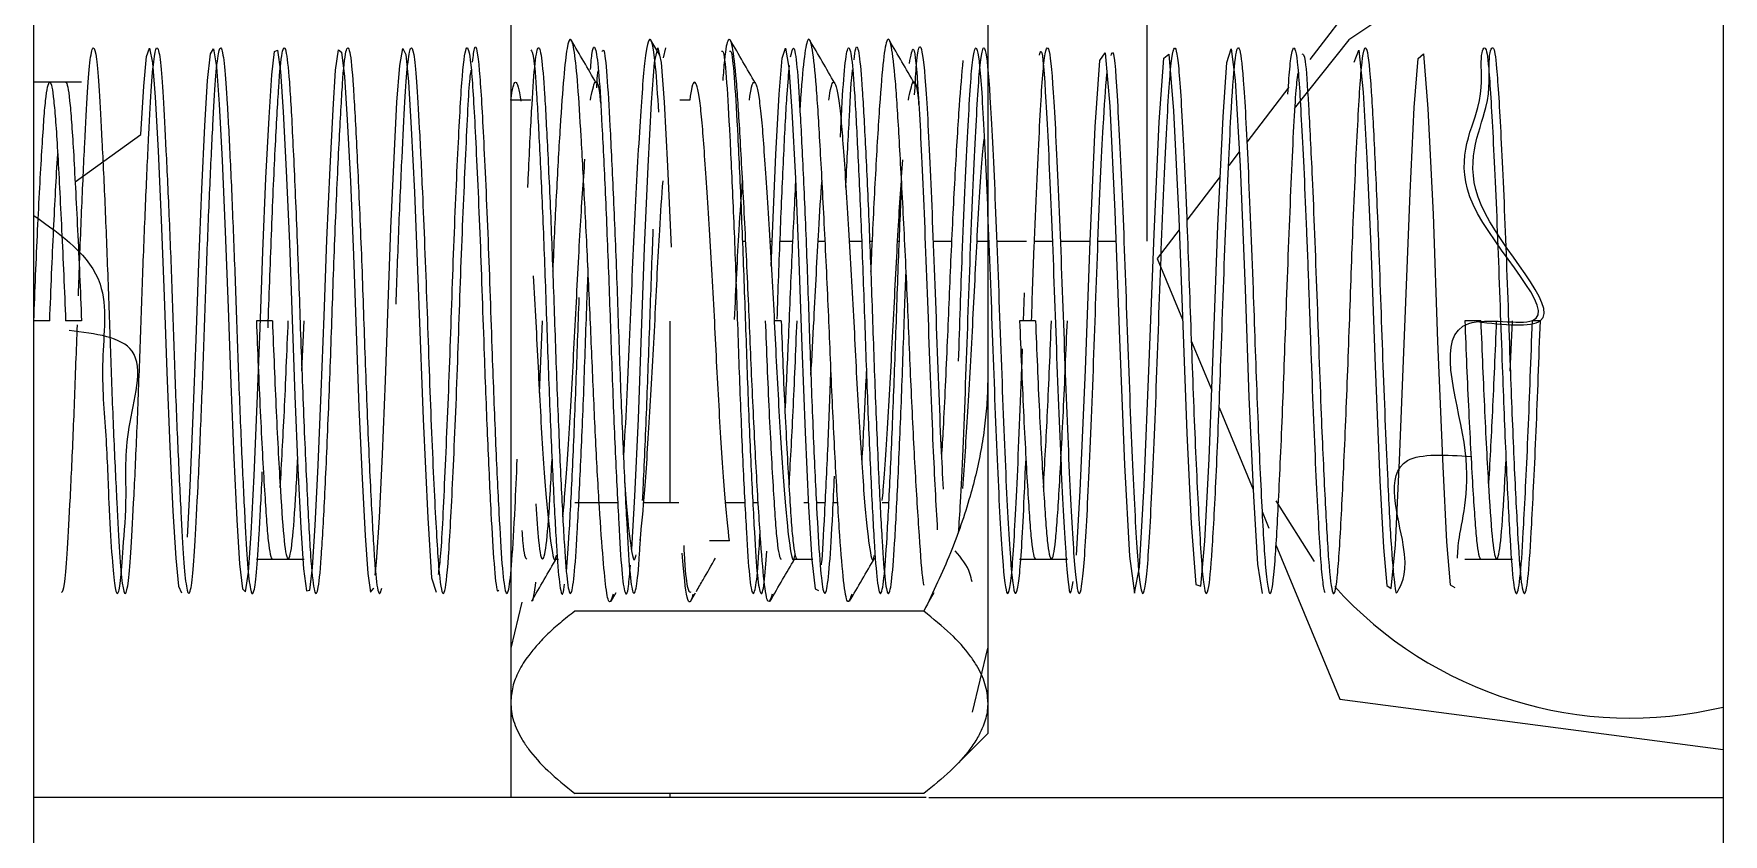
# Model space of a CAD drawing. Header units: millimetres. Extents: x -635 to 515, y -448 to 489.
# Drawn here: x -429.92 to -419.29, y -153.66 to -148.62 of the extents above; entities that cross this region are included whole.
import ezdxf

# ---------------------------------------------------------------- set-up
doc = ezdxf.new("R2010")
doc.units = ezdxf.units.MM

msp = doc.modelspace()

# ---------------------------------------------------------------- linework, layer by layer
at = {"color": 7, "linetype": 'Continuous', "lineweight": 25}
for p, q in [((-419.293, -92.529), (-419.293, -262.529)), ((-425.982, -148.757), (-426.037, -148.663)), ((-428.518, -151.928), (-428.218, -151.928)), ((-426.638, -151.928), (-426.618, -151.928)), ((-423.718, -151.928), (-423.418, -151.928)), ((-420.918, -151.928), (-420.618, -151.928)), ((-426.287, -152.192), (-426.255, -152.138)), ((-425.788, -152.194), (-425.757, -152.14)), ((-424.288, -152.193), (-424.256, -152.139)), ((-424.305, -153.428), (-429.918, -153.428)), ((-424.29, -153.428), (-419.293, -153.428))]:
    msp.add_line(p, q, dxfattribs=at)
at = {"color": 144, "linetype": 'Continuous', "lineweight": 18}
for p, q in [((-429.918, -164.778), (-429.918, -142.078)), ((-426.918, -143.428), (-426.918, -153.428)), ((-423.918, -147.83), (-423.918, -153.026)), ((-422.918, -148.105), (-422.918, -149.928)), ((-421.398, -148.14), (-421.892, -148.784)), ((-425.958, -148.775), (-425.943, -148.711)), ((-429.618, -148.928), (-429.918, -148.928)), ((-422.026, -148.959), (-422.29, -149.304)), ((-426.793, -149.041), (-426.918, -149.041)), ((-425.793, -149.041), (-425.856, -149.041)), ((-422.337, -149.365), (-422.403, -149.451)), ((-422.457, -149.521), (-422.667, -149.795)), ((-422.715, -149.857), (-422.853, -150.037)), ((-425.462, -149.928), (-425.441, -149.928)), ((-425.289, -149.928), (-425.275, -149.928)), ((-425.225, -149.928), (-425.146, -149.928)), ((-424.986, -149.928), (-424.941, -149.928)), ((-424.789, -149.928), (-424.712, -149.928)), ((-424.662, -149.928), (-424.646, -149.928)), ((-424.486, -149.928), (-424.475, -149.928)), ((-424.263, -149.928), (-424.146, -149.928)), ((-423.986, -149.928), (-423.912, -149.928)), ((-423.862, -149.928), (-423.675, -149.928)), ((-423.625, -149.928), (-423.512, -149.928)), ((-423.462, -149.928), (-423.275, -149.928)), ((-423.225, -149.928), (-423.112, -149.928)), ((-422.853, -150.037), (-422.694, -150.421)), ((-423.693, -150.428), (-423.687, -150.253)), ((-429.818, -150.428), (-429.918, -150.428)), ((-429.618, -150.428), (-429.718, -150.428)), ((-428.418, -150.428), (-428.518, -150.428)), ((-428.232, -150.743), (-428.218, -150.428)), ((-426.738, -150.884), (-426.718, -150.428)), ((-425.918, -150.431), (-425.918, -151.573)), ((-425.218, -150.428), (-425.262, -150.428)), ((-423.618, -150.428), (-423.718, -150.428)), ((-420.818, -150.428), (-420.918, -150.428)), ((-420.632, -150.746), (-420.618, -150.428)), ((-420.443, -150.428), (-420.493, -150.428)), ((-422.639, -150.554), (-422.51, -150.865)), ((-422.464, -150.975), (-422.25, -151.491)), ((-426.246, -151.573), (-426.516, -151.573)), ((-425.861, -151.573), (-426.083, -151.573)), ((-425.446, -151.573), (-425.566, -151.573)), ((-425.361, -151.573), (-425.396, -151.573)), ((-425.046, -151.573), (-425.075, -151.573)), ((-424.941, -151.573), (-424.996, -151.573)), ((-424.861, -151.573), (-424.891, -151.573)), ((-424.541, -151.573), (-424.583, -151.573)), ((-422.106, -151.562), (-421.866, -151.944)), ((-422.193, -151.629), (-422.15, -151.733)), ((-425.543, -151.814), (-425.668, -151.814)), ((-425.138, -151.928), (-425.018, -151.928)), ((-422.106, -151.839), (-421.704, -152.809)), ((-426.849, -152.198), (-426.918, -152.488)), ((-424.32, -152.256), (-426.516, -152.256)), ((-424.015, -152.89), (-423.918, -152.488)), ((-421.704, -152.809), (-419.293, -153.125)), ((-424.141, -153.248), (-423.918, -153.026)), ((-424.32, -153.402), (-426.516, -153.402)), ((-425.918, -153.402), (-425.918, -153.428))]:
    msp.add_line(p, q, dxfattribs=at)
at = {"color": 144, "linetype": 'Continuous', "lineweight": 18, "flags": 128}
for points in [[(-420.836, -148.118), (-421.647, -148.661), (-421.991, -149.092)], [(-429.659, -149.555), (-429.245, -149.256), (-429.227, -148.952), (-429.21, -148.766), (-429.191, -148.713), (-429.172, -148.805), (-429.155, -149.022), (-429.136, -149.359), (-429.117, -149.794), (-429.099, -150.273), (-429.082, -150.751), (-429.063, -151.222), (-429.043, -151.627), (-429.026, -151.922), (-429.009, -152.099), (-428.989, -152.141), (-428.989, -152.141)], [(-428.952, -151.79), (-428.935, -151.466), (-428.915, -151.025), (-428.897, -150.546), (-428.88, -150.067), (-428.861, -149.6), (-428.842, -149.201), (-428.825, -148.916), (-428.807, -148.748), (-428.788, -148.718), (-428.769, -148.831), (-428.752, -149.066), (-428.733, -149.421), (-428.714, -149.867), (-428.696, -150.347), (-428.679, -150.826), (-428.66, -151.29), (-428.641, -151.681), (-428.624, -151.957), (-428.606, -152.115), (-428.586, -152.134), (-428.568, -152.011), (-428.551, -151.766), (-428.532, -151.403), (-428.513, -150.952), (-428.495, -150.472), (-428.478, -149.993), (-428.458, -149.532), (-428.439, -149.149), (-428.422, -148.882), (-428.404, -148.734), (-428.385, -148.726), (-428.366, -148.86), (-428.349, -149.114), (-428.33, -149.485), (-428.311, -149.94), (-428.294, -150.42), (-428.276, -150.9), (-428.257, -151.357), (-428.238, -151.732), (-428.221, -151.989), (-428.203, -152.127), (-428.183, -152.124), (-428.165, -151.98), (-428.148, -151.717), (-428.129, -151.337), (-428.11, -150.878), (-428.092, -150.399), (-428.075, -149.919), (-428.055, -149.466), (-428.036, -149.099), (-428.02, -148.851), (-428.001, -148.723), (-427.982, -148.738), (-427.964, -148.892), (-427.947, -149.164), (-427.927, -149.552), (-427.908, -150.015), (-427.891, -150.493), (-427.873, -150.974), (-427.854, -151.421), (-427.835, -151.78), (-427.818, -152.019), (-427.8, -152.137), (-427.78, -152.111), (-427.78, -152.111)], [(-427.771, -152.029), (-427.762, -151.947), (-427.745, -151.666), (-427.726, -151.27), (-427.707, -150.804), (-427.69, -150.325), (-427.672, -149.845), (-427.652, -149.403), (-427.634, -149.053), (-427.617, -148.823), (-427.598, -148.716), (-427.579, -148.753), (-427.561, -148.926), (-427.544, -149.217), (-427.524, -149.62), (-427.497, -150.33), (-427.47, -151.047), (-427.441, -151.669), (-427.416, -152.046), (-427.387, -152.136), (-427.387, -152.136)], [(-426.157, -151.866), (-426.138, -151.531), (-426.116, -151.045), (-426.096, -150.506), (-426.077, -149.967), (-426.055, -149.457), (-426.034, -149.055), (-426.015, -148.803), (-425.993, -148.711), (-425.972, -148.803), (-425.953, -149.054), (-425.932, -149.455), (-425.91, -149.966), (-425.91, -149.966)], [(-425.281, -150.084), (-425.273, -149.88), (-425.251, -149.382), (-425.231, -149.003), (-425.211, -148.776), (-425.19, -148.714), (-425.169, -148.834), (-425.15, -149.11), (-425.128, -149.533), (-425.107, -150.054), (-425.088, -150.593), (-425.067, -151.129), (-425.045, -151.599), (-425.025, -151.933), (-425.005, -152.116), (-424.983, -152.125), (-424.983, -152.125)], [(-423.361, -151.904), (-423.337, -151.499), (-423.304, -150.737), (-423.275, -149.928), (-423.242, -149.209), (-423.213, -148.79), (-423.181, -148.742), (-423.151, -149.078), (-423.119, -149.74), (-423.089, -150.544), (-423.058, -151.334), (-423.027, -151.909), (-422.996, -152.143), (-422.965, -151.978), (-422.935, -151.463), (-422.903, -150.692), (-422.873, -149.884), (-422.841, -149.177), (-422.812, -148.777), (-422.779, -148.751), (-422.75, -149.107), (-422.717, -149.782), (-422.692, -150.459), (-422.667, -151.135), (-422.639, -151.705), (-422.61, -152.087), (-422.578, -152.099), (-422.554, -151.816), (-422.527, -151.297), (-422.5, -150.632), (-422.471, -149.832), (-422.439, -149.146), (-422.415, -148.804), (-422.388, -148.717), (-422.362, -148.915), (-422.332, -149.456), (-422.3, -150.23), (-422.276, -150.909), (-422.248, -151.533), (-422.223, -151.959), (-422.192, -152.144), (-422.192, -152.144)], [(-421.614, -148.802), (-421.585, -148.726), (-421.557, -148.991), (-421.534, -149.406), (-421.51, -149.961), (-421.483, -150.714), (-421.453, -151.434), (-421.43, -151.855), (-421.409, -152.095), (-421.381, -152.113), (-421.355, -151.838), (-421.328, -151.308), (-421.295, -150.468), (-421.262, -149.623), (-421.236, -149.086), (-421.212, -148.778), (-421.179, -148.749), (-421.15, -149.095), (-421.118, -149.758), (-421.089, -150.559), (-421.057, -151.345), (-421.033, -151.82), (-421.01, -152.09), (-420.98, -152.107), (-420.98, -152.107)]]:
    msp.add_lwpolyline(points, dxfattribs=at)
at = {"color": 144, "linetype": 'Continuous', "lineweight": 18}
msp.add_arc((-419.878, -150.428), 2.5, 221.9703, 283.5373, dxfattribs=at)
for points, knots in [([(-424.774, -152.148), (-424.783, -152.176), (-424.801, -152.23), (-424.825, -152.088), (-424.849, -151.798), (-424.875, -151.368), (-424.901, -150.847), (-424.923, -150.288), (-424.95, -149.739), (-424.976, -149.259), (-424.999, -148.894), (-425.024, -148.678), (-425.051, -148.631), (-425.075, -148.774), (-425.091, -148.945), (-425.1, -149.093), (-425.1, -149.101)], [0, 0, 0, 0, 0.078185, 0.153797, 0.229426, 0.307614, 0.384489, 0.459142, 0.536894, 0.614636, 0.689282, 0.766172, 0.844357, 0.919966, 0.995598, 1, 1, 1, 1]), ([(-429.638, -150.271), (-429.637, -150.253), (-429.631, -150.07), (-429.617, -149.728), (-429.598, -149.301), (-429.58, -148.973), (-429.563, -148.762), (-429.544, -148.687), (-429.524, -148.757), (-429.507, -148.963), (-429.49, -149.287), (-429.47, -149.71), (-429.451, -150.19), (-429.435, -150.686), (-429.416, -151.164), (-429.396, -151.583), (-429.379, -151.903), (-429.362, -152.104), (-429.342, -152.169), (-429.323, -152.087), (-429.306, -151.872), (-429.288, -151.539), (-429.268, -151.11), (-429.25, -150.628), (-429.233, -150.132), (-429.214, -149.657), (-429.195, -149.244), (-429.177, -148.932), (-429.16, -148.741), (-429.141, -148.688), (-429.121, -148.78), (-429.105, -149.006), (-429.087, -149.347), (-429.067, -149.782), (-429.048, -150.266), (-429.032, -150.762), (-429.013, -151.234), (-428.993, -151.64), (-428.976, -151.943), (-428.959, -152.123), (-428.939, -152.166), (-428.92, -152.062), (-428.904, -151.827), (-428.885, -151.478), (-428.865, -151.037), (-428.847, -150.551), (-428.831, -150.056), (-428.811, -149.587), (-428.792, -149.188), (-428.775, -148.894), (-428.757, -148.724), (-428.738, -148.693), (-428.719, -148.807), (-428.702, -149.051), (-428.683, -149.409), (-428.664, -149.855), (-428.646, -150.343), (-428.629, -150.837), (-428.61, -151.302), (-428.59, -151.694), (-428.574, -151.979), (-428.556, -152.14), (-428.536, -152.159), (-428.517, -152.035), (-428.501, -151.776), (-428.488, -151.543), (-428.481, -151.386), (-428.481, -151.378)], [0, 0, 0, 0, 0.0017494, 0.0176579, 0.0338232, 0.0495697, 0.0650235, 0.0811016, 0.0971924, 0.1126667, 0.1283853, 0.144547, 0.1604769, 0.1758532, 0.1918052, 0.207962, 0.2236498, 0.2391486, 0.255252, 0.2713154, 0.28675, 0.3025254, 0.3186936, 0.334578, 0.3499621, 0.3659538, 0.3820979, 0.3977235, 0.4132774, 0.4294022, 0.4454341, 0.4608392, 0.4766679, 0.4928384, 0.5086736, 0.5240757, 0.5401033, 0.5562306, 0.5717921, 0.5874097, 0.6035518, 0.6195483, 0.6349341, 0.6508125, 0.6669812, 0.6827636, 0.6981939, 0.7142535, 0.7303598, 0.7458651, 0.7615452, 0.7777006, 0.7936578, 0.8090345, 0.8249589, 0.8411216, 0.8568476, 0.8723163, 0.8884039, 0.9044854, 0.9199444, 0.9356836, 0.9518481, 0.9677622, 0.9831401, 0.9991067, 1, 1, 1, 1]), ([(-428.445, -150.472), (-428.442, -150.376), (-428.438, -150.279), (-428.431, -150.083), (-428.427, -149.985), (-428.416, -149.695), (-428.408, -149.511), (-428.392, -149.193), (-428.384, -149.06), (-428.371, -148.86), (-428.364, -148.786), (-428.349, -148.705), (-428.341, -148.701), (-428.325, -148.765), (-428.318, -148.833), (-428.304, -149.02), (-428.297, -149.145), (-428.282, -149.451), (-428.274, -149.631), (-428.258, -150.013), (-428.251, -150.213), (-428.238, -150.598), (-428.23, -150.797), (-428.215, -151.181), (-428.207, -151.365), (-428.191, -151.679), (-428.184, -151.809), (-428.171, -152.004), (-428.163, -152.077), (-428.148, -152.152), (-428.14, -152.154), (-428.124, -152.084), (-428.117, -152.013), (-428.104, -151.823), (-428.096, -151.695), (-428.081, -151.385), (-428.073, -151.204), (-428.057, -150.82), (-428.05, -150.62), (-428.037, -150.237), (-428.03, -150.036), (-428.014, -149.653), (-428.006, -149.471), (-427.99, -149.161), (-427.983, -149.033), (-427.97, -148.843), (-427.963, -148.772), (-427.947, -148.702), (-427.939, -148.703), (-427.923, -148.778), (-427.916, -148.851), (-427.903, -149.046), (-427.896, -149.176), (-427.88, -149.49), (-427.872, -149.673), (-427.856, -150.058), (-427.849, -150.257), (-427.836, -150.641), (-427.829, -150.842), (-427.813, -151.223), (-427.805, -151.404), (-427.789, -151.71), (-427.782, -151.835), (-427.769, -152.022), (-427.762, -152.09), (-427.746, -152.155), (-427.738, -152.151), (-427.73, -152.111)], [0, 0, 0, 0, 0.015625, 0.015625, 0.03125, 0.03125, 0.0625, 0.0625, 0.09375, 0.09375, 0.125, 0.125, 0.15625, 0.15625, 0.1875, 0.1875, 0.21875, 0.21875, 0.25, 0.25, 0.28125, 0.28125, 0.3125, 0.3125, 0.34375, 0.34375, 0.375, 0.375, 0.40625, 0.40625, 0.4375, 0.4375, 0.46875, 0.46875, 0.5, 0.5, 0.53125, 0.53125, 0.5625, 0.5625, 0.59375, 0.59375, 0.625, 0.625, 0.65625, 0.65625, 0.6875, 0.6875, 0.71875, 0.71875, 0.75, 0.75, 0.78125, 0.78125, 0.8125, 0.8125, 0.84375, 0.84375, 0.875, 0.875, 0.90625, 0.90625, 0.9375, 0.9375, 0.96875, 0.96875, 1, 1, 1, 1]), ([(-427.64, -150.325), (-427.634, -150.163), (-427.622, -149.833), (-427.602, -149.391), (-427.584, -149.038), (-427.567, -148.799), (-427.548, -148.691), (-427.529, -148.729), (-427.511, -148.905), (-427.494, -149.205), (-427.471, -149.672), (-427.446, -150.323), (-427.421, -151.073), (-427.391, -151.701), (-427.366, -152.099), (-427.336, -152.191), (-427.31, -151.958), (-427.283, -151.445), (-427.253, -150.748), (-427.229, -149.983), (-427.199, -149.33), (-427.18, -148.924), (-427.169, -148.863), (-427.167, -148.852)], [0, 0, 0, 0, 0.038668, 0.078335, 0.117342, 0.15508, 0.194291, 0.233912, 0.272296, 0.310418, 0.349968, 0.408174, 0.46545, 0.524505, 0.58129, 0.640191, 0.697891, 0.75565, 0.814526, 0.871321, 0.930388, 0.987622, 1, 1, 1, 1]), ([(-427.373, -152.024), (-427.369, -151.993), (-427.355, -151.902), (-427.333, -151.435), (-427.303, -150.75), (-427.279, -149.987), (-427.249, -149.313), (-427.223, -148.84), (-427.195, -148.657), (-427.166, -148.801), (-427.141, -149.243), (-427.111, -149.898), (-427.088, -150.593), (-427.065, -151.191), (-427.043, -151.654), (-427.024, -151.977), (-427.007, -152.142), (-426.997, -152.126), (-426.993, -152.121)], [0, 0, 0, 0, 0.035915, 0.107818, 0.181111, 0.251813, 0.325344, 0.396594, 0.469112, 0.54204, 0.612957, 0.686549, 0.757416, 0.812138, 0.867508, 0.920759, 0.974911, 1, 1, 1, 1]), ([(-427.159, -148.801), (-427.154, -148.763), (-427.141, -148.651), (-427.116, -148.811), (-427.091, -149.24), (-427.061, -149.899), (-427.038, -150.592), (-427.015, -151.191), (-426.993, -151.652), (-426.974, -151.983), (-426.953, -152.156), (-426.931, -152.148), (-426.911, -151.958), (-426.894, -151.666), (-426.882, -151.404), (-426.878, -151.3)], [0, 0, 0, 0, 0.048974, 0.147476, 0.243262, 0.342661, 0.438379, 0.512291, 0.587077, 0.659002, 0.732144, 0.807085, 0.879891, 0.952101, 1, 1, 1, 1]), ([(-426.811, -149.591), (-426.81, -149.572), (-426.802, -149.379), (-426.787, -149.097), (-426.768, -148.803), (-426.747, -148.683), (-426.725, -148.745), (-426.706, -148.98), (-426.686, -149.365), (-426.663, -149.863), (-426.644, -150.417), (-426.624, -150.972), (-426.602, -151.473), (-426.581, -151.863), (-426.562, -152.105), (-426.541, -152.174), (-426.519, -152.059), (-426.501, -151.778), (-426.479, -151.355), (-426.457, -150.837), (-426.443, -150.392), (-426.433, -150.156), (-426.431, -150.093)], [0, 0, 0, 0, 0.005914, 0.060768, 0.11352, 0.168204, 0.223373, 0.276372, 0.330521, 0.385842, 0.439435, 0.492906, 0.548213, 0.602462, 0.655396, 0.710523, 0.765281, 0.818027, 0.872812, 0.927922, 0.980834, 1, 1, 1, 1]), ([(-426.793, -148.724), (-426.787, -148.732), (-426.774, -148.747), (-426.756, -148.983), (-426.736, -149.364), (-426.713, -149.863), (-426.694, -150.417), (-426.674, -150.972), (-426.652, -151.473), (-426.631, -151.864), (-426.613, -152.099), (-426.594, -152.18), (-426.583, -152.109), (-426.58, -152.086)], [0, 0, 0, 0, 0.081931, 0.176498, 0.273115, 0.371824, 0.467449, 0.562856, 0.66154, 0.758336, 0.852785, 0.951148, 1, 1, 1, 1]), ([(-426.274, -152.149), (-426.282, -152.175), (-426.298, -152.226), (-426.32, -152.126), (-426.34, -151.906), (-426.364, -151.568), (-426.387, -151.139), (-426.408, -150.66), (-426.429, -150.163), (-426.453, -149.681), (-426.476, -149.26), (-426.496, -148.932), (-426.518, -148.717), (-426.542, -148.634), (-426.565, -148.693), (-426.585, -148.883), (-426.608, -149.193), (-426.631, -149.604), (-426.647, -149.93), (-426.654, -150.105), (-426.655, -150.117)], [0, 0, 0, 0, 0.059763, 0.118039, 0.175053, 0.234379, 0.293987, 0.35155, 0.409155, 0.468776, 0.528081, 0.585074, 0.643386, 0.703153, 0.762011, 0.818821, 0.877709, 0.937472, 0.995745, 1, 1, 1, 1]), ([(-426.417, -148.848), (-426.414, -148.808), (-426.403, -148.694), (-426.384, -148.701), (-426.364, -148.861), (-426.345, -149.188), (-426.323, -149.644), (-426.301, -150.182), (-426.283, -150.743), (-426.261, -151.274), (-426.239, -151.716), (-426.221, -152.024), (-426.2, -152.163), (-426.18, -152.147), (-426.17, -152.016), (-426.166, -151.966)], [0, 0, 0, 0, 0.045074, 0.128769, 0.210627, 0.290846, 0.374327, 0.457007, 0.536819, 0.619839, 0.703108, 0.783047, 0.865365, 0.948979, 1, 1, 1, 1]), ([(-426.343, -148.734), (-426.34, -148.729), (-426.33, -148.71), (-426.314, -148.869), (-426.295, -149.186), (-426.273, -149.645), (-426.251, -150.182), (-426.233, -150.743), (-426.211, -151.274), (-426.189, -151.716), (-426.171, -152.023), (-426.15, -152.169), (-426.128, -152.122), (-426.113, -151.981), (-426.104, -151.821), (-426.102, -151.785)], [0, 0, 0, 0, 0.035999, 0.121339, 0.204971, 0.292003, 0.378201, 0.461408, 0.547959, 0.634771, 0.71811, 0.80393, 0.891101, 0.975127, 1, 1, 1, 1]), ([(-425.987, -149.115), (-425.994, -149.012), (-426.011, -148.742), (-426.042, -148.611), (-426.075, -148.743), (-426.107, -149.174), (-426.143, -149.822), (-426.173, -150.565), (-426.198, -151.083), (-426.209, -151.288), (-426.21, -151.292)], [0, 0, 0, 0, 0.094516, 0.246893, 0.395901, 0.544988, 0.697336, 0.843924, 0.996301, 1, 1, 1, 1]), ([(-425.593, -148.734), (-425.589, -148.731), (-425.578, -148.724), (-425.561, -148.91), (-425.541, -149.253), (-425.519, -149.729), (-425.498, -150.274), (-425.48, -150.834), (-425.458, -151.354), (-425.436, -151.777), (-425.418, -152.058), (-425.396, -152.176), (-425.374, -152.098), (-425.36, -151.942), (-425.352, -151.783), (-425.35, -151.751)], [0, 0, 0, 0, 0.049714, 0.133585, 0.217098, 0.303552, 0.388433, 0.471147, 0.557301, 0.642959, 0.725422, 0.811021, 0.897211, 0.979974, 1, 1, 1, 1]), ([(-425.274, -152.149), (-425.283, -152.176), (-425.301, -152.23), (-425.325, -152.088), (-425.349, -151.798), (-425.375, -151.367), (-425.401, -150.847), (-425.423, -150.287), (-425.45, -149.738), (-425.476, -149.258), (-425.499, -148.894), (-425.524, -148.675), (-425.551, -148.639), (-425.57, -148.726), (-425.582, -148.872), (-425.585, -148.917)], [0, 0, 0, 0, 0.0820374, 0.1613693, 0.2407315, 0.3227736, 0.4034328, 0.4817668, 0.5633527, 0.6449235, 0.7232462, 0.8039301, 0.8859671, 0.9652959, 1, 1, 1, 1]), ([(-425.543, -148.734), (-425.539, -148.731), (-425.528, -148.724), (-425.511, -148.91), (-425.491, -149.253), (-425.469, -149.729), (-425.448, -150.274), (-425.43, -150.834), (-425.408, -151.354), (-425.386, -151.776), (-425.368, -152.059), (-425.346, -152.171), (-425.325, -152.118), (-425.314, -151.952), (-425.308, -151.878)], [0, 0, 0, 0, 0.051692, 0.138383, 0.224703, 0.314063, 0.401797, 0.487292, 0.576341, 0.664879, 0.750113, 0.83859, 0.927677, 1, 1, 1, 1]), ([(-425.159, -148.768), (-425.152, -148.739), (-425.139, -148.678), (-425.118, -148.807), (-425.1, -149.091), (-425.078, -149.518), (-425.056, -150.041), (-425.038, -150.601), (-425.017, -151.145), (-424.995, -151.615), (-424.975, -151.96), (-424.955, -152.147), (-424.933, -152.157), (-424.913, -151.981), (-424.897, -151.719), (-424.886, -151.487), (-424.883, -151.407)], [0, 0, 0, 0, 0.065913, 0.14137, 0.214154, 0.289831, 0.365809, 0.438746, 0.513767, 0.590042, 0.663616, 0.737775, 0.814119, 0.888643, 0.961908, 1, 1, 1, 1]), ([(-424.845, -149.274), (-424.843, -149.229), (-424.834, -149.04), (-424.82, -148.83), (-424.799, -148.685), (-424.777, -148.732), (-424.758, -148.952), (-424.738, -149.325), (-424.715, -149.815), (-424.695, -150.366), (-424.676, -150.923), (-424.654, -151.432), (-424.633, -151.833), (-424.614, -152.09), (-424.593, -152.175), (-424.571, -152.077), (-424.552, -151.809), (-424.531, -151.399), (-424.509, -150.884), (-424.49, -150.329), (-424.473, -149.869), (-424.463, -149.643), (-424.46, -149.571)], [0, 0, 0, 0, 0.016204, 0.068173, 0.121806, 0.176177, 0.22852, 0.281571, 0.33603, 0.389037, 0.441417, 0.495799, 0.549398, 0.601381, 0.655524, 0.709566, 0.761497, 0.815243, 0.869571, 0.921797, 0.974996, 1, 1, 1, 1]), ([(-424.759, -148.786), (-424.756, -148.759), (-424.745, -148.677), (-424.727, -148.737), (-424.708, -148.951), (-424.688, -149.325), (-424.665, -149.814), (-424.645, -150.366), (-424.626, -150.923), (-424.604, -151.432), (-424.583, -151.833), (-424.564, -152.09), (-424.543, -152.175), (-424.521, -152.077), (-424.502, -151.809), (-424.481, -151.398), (-424.459, -150.886), (-424.444, -150.436), (-424.435, -150.191), (-424.432, -150.121)], [0, 0, 0, 0, 0.031638, 0.095786, 0.157541, 0.220132, 0.284382, 0.346921, 0.40872, 0.472881, 0.536117, 0.597447, 0.661326, 0.725084, 0.786354, 0.849764, 0.913861, 0.975478, 1, 1, 1, 1]), ([(-424.319, -152.093), (-424.321, -152.085), (-424.331, -152.038), (-424.348, -151.789), (-424.375, -151.371), (-424.401, -150.848), (-424.423, -150.289), (-424.45, -149.74), (-424.476, -149.259), (-424.499, -148.895), (-424.524, -148.677), (-424.551, -148.633), (-424.575, -148.765), (-424.599, -149.057), (-424.625, -149.488), (-424.644, -149.867), (-424.653, -150.085), (-424.655, -150.118)], [0, 0, 0, 0, 0.01682, 0.090401, 0.166477, 0.241281, 0.313916, 0.389565, 0.465211, 0.537843, 0.612653, 0.688727, 0.7623, 0.835884, 0.91196, 0.986761, 1, 1, 1, 1]), ([(-424.411, -148.809), (-424.402, -148.76), (-424.383, -148.649), (-424.356, -148.953), (-424.325, -149.579), (-424.294, -150.407), (-424.265, -151.223), (-424.245, -151.579), (-424.236, -151.743)], [0, 0, 0, 0, 0.137894, 0.313965, 0.492937, 0.670663, 0.847947, 1, 1, 1, 1]), ([(-424.379, -149.008), (-424.375, -148.946), (-424.362, -148.708), (-424.336, -148.666), (-424.306, -148.941), (-424.275, -149.583), (-424.244, -150.402), (-424.219, -151.117), (-424.204, -151.4), (-424.199, -151.487)], [0, 0, 0, 0, 0.061385, 0.235946, 0.406536, 0.579936, 0.752129, 0.923893, 1, 1, 1, 1]), ([(-424.102, -151.763), (-424.098, -151.704), (-424.084, -151.498), (-424.057, -150.839), (-424.029, -149.993), (-423.995, -149.235), (-423.967, -148.753), (-423.934, -148.658), (-423.905, -148.972), (-423.873, -149.621), (-423.842, -150.459), (-423.812, -151.289), (-423.78, -151.918), (-423.75, -152.207), (-423.717, -152.072), (-423.696, -151.712), (-423.682, -151.377), (-423.678, -151.294)], [0, 0, 0, 0, 0.030019, 0.104086, 0.17551, 0.249589, 0.321124, 0.394997, 0.466891, 0.540346, 0.612839, 0.685669, 0.758866, 0.831002, 0.904712, 0.976379, 1, 1, 1, 1]), ([(-424.102, -150.682), (-424.095, -150.457), (-424.077, -149.949), (-424.045, -149.235), (-424.017, -148.753), (-423.984, -148.658), (-423.955, -148.972), (-423.923, -149.621), (-423.892, -150.459), (-423.862, -151.289), (-423.83, -151.918), (-423.8, -152.205), (-423.767, -152.08), (-423.739, -151.572), (-423.714, -151.004), (-423.702, -150.664), (-423.7, -150.605)], [0, 0, 0, 0, 0.061921, 0.13996, 0.215319, 0.293142, 0.368879, 0.446262, 0.52263, 0.599355, 0.676465, 0.752458, 0.830108, 0.905607, 0.983576, 1, 1, 1, 1]), ([(-423.643, -150.428), (-423.638, -150.274), (-423.623, -149.837), (-423.593, -149.201), (-423.566, -148.737), (-423.532, -148.664), (-423.504, -149), (-423.471, -149.663), (-423.441, -150.506), (-423.41, -151.329), (-423.378, -151.944), (-423.348, -152.209), (-423.316, -152.062), (-423.287, -151.536), (-423.254, -150.756), (-423.226, -149.905), (-423.194, -149.192), (-423.177, -148.971), (-423.169, -148.875)], [0, 0, 0, 0, 0.036002, 0.102298, 0.166239, 0.232419, 0.296605, 0.362475, 0.427124, 0.492498, 0.557785, 0.622519, 0.688328, 0.752569, 0.818715, 0.882678, 0.948969, 1, 1, 1, 1]), ([(-423.593, -148.757), (-423.59, -148.744), (-423.575, -148.694), (-423.554, -149.018), (-423.521, -149.659), (-423.491, -150.506), (-423.46, -151.332), (-423.428, -151.931), (-423.403, -152.202), (-423.388, -152.102), (-423.382, -152.068)], [0, 0, 0, 0, 0.048252, 0.192668, 0.340875, 0.486332, 0.633423, 0.780315, 0.925966, 1, 1, 1, 1]), ([(-423.143, -148.76), (-423.139, -148.748), (-423.124, -148.703), (-423.102, -149.046), (-423.069, -149.702), (-423.04, -150.554), (-423.008, -151.369), (-422.977, -151.968), (-422.947, -152.212), (-422.914, -152.042), (-422.885, -151.499), (-422.852, -150.711), (-422.824, -149.853), (-422.79, -149.134), (-422.762, -148.709), (-422.728, -148.682), (-422.7, -149.059), (-422.669, -149.715), (-422.642, -150.462), (-422.617, -151.16), (-422.587, -151.768), (-422.561, -152.154), (-422.529, -152.166), (-422.504, -151.851), (-422.477, -151.321), (-422.449, -150.604), (-422.422, -149.801), (-422.39, -149.137), (-422.365, -148.756), (-422.337, -148.668), (-422.31, -148.883), (-422.282, -149.422), (-422.251, -150.176), (-422.226, -150.931), (-422.198, -151.559), (-422.172, -152.029), (-422.142, -152.212), (-422.113, -152.012), (-422.089, -151.551), (-422.062, -150.965), (-422.038, -150.256), (-422.01, -149.547), (-421.985, -149.022), (-421.972, -148.906), (-421.967, -148.869)], [0, 0, 0, 0, 0.010126, 0.035946, 0.062539, 0.088515, 0.114935, 0.141152, 0.167325, 0.193778, 0.219722, 0.246337, 0.272139, 0.298839, 0.324589, 0.351296, 0.377082, 0.403718, 0.425623, 0.447658, 0.470132, 0.495629, 0.522082, 0.54377, 0.566059, 0.588379, 0.613976, 0.640394, 0.662005, 0.684462, 0.706541, 0.73236, 0.758637, 0.78031, 0.802845, 0.824643, 0.85076, 0.876794, 0.897353, 0.918582, 0.93903, 0.96365, 0.988257, 1, 1, 1, 1]), ([(-422.031, -149.002), (-422.026, -148.931), (-422.022, -148.873), (-422.013, -148.78), (-422.008, -148.746), (-421.992, -148.691), (-421.982, -148.718), (-421.967, -148.843), (-421.963, -148.897), (-421.954, -149.027), (-421.95, -149.107), (-421.935, -149.381), (-421.924, -149.615), (-421.909, -149.991), (-421.904, -150.119), (-421.895, -150.374), (-421.891, -150.498), (-421.877, -150.88), (-421.867, -151.14), (-421.846, -151.588), (-421.836, -151.773), (-421.823, -151.966), (-421.819, -152.019), (-421.809, -152.1), (-421.804, -152.127), (-421.799, -152.138)], [0, 0, 0, 0, 0.0625, 0.0625, 0.125, 0.125, 0.25, 0.25, 0.3125, 0.3125, 0.375, 0.375, 0.5, 0.5, 0.5625, 0.5625, 0.625, 0.625, 0.75, 0.75, 0.875, 0.875, 0.9375, 0.9375, 1, 1, 1, 1]), ([(-421.943, -148.75), (-421.936, -148.75), (-421.921, -148.752), (-421.902, -149.056), (-421.876, -149.551), (-421.849, -150.256), (-421.824, -150.992), (-421.797, -151.571), (-421.774, -151.986), (-421.749, -152.191), (-421.72, -152.095), (-421.697, -151.717), (-421.67, -151.152), (-421.645, -150.499), (-421.621, -149.796), (-421.591, -149.161), (-421.565, -148.744), (-421.534, -148.666), (-421.509, -148.924), (-421.484, -149.387), (-421.458, -149.992), (-421.434, -150.733), (-421.405, -151.416), (-421.381, -151.882), (-421.354, -152.152), (-421.348, -152.15), (-421.241, -151.933), (-421.481, -151.242), (-421.036, -151.272), (-420.877, -151.282)], [0, 0, 0, 0, 0.029632, 0.062092, 0.095697, 0.138267, 0.179855, 0.213814, 0.246664, 0.28609, 0.326211, 0.364891, 0.401435, 0.437281, 0.472689, 0.51567, 0.557034, 0.599934, 0.641687, 0.674934, 0.708856, 0.750251, 0.793084, 0.826383, 0.859019, 0.899304, 0.938202, 0.977976, 1, 1, 1, 1]), ([(-420.964, -151.922), (-420.962, -151.882), (-420.956, -151.742), (-420.823, -151.299), (-421.183, -150.317), (-420.135, -150.554), (-421.11, -149.628), (-420.791, -149.1), (-420.827, -148.763), (-420.788, -148.676), (-420.767, -148.817), (-420.741, -149.244), (-420.71, -149.937), (-420.685, -150.678), (-420.66, -151.312), (-420.636, -151.783), (-420.616, -152.085), (-420.592, -152.181), (-420.568, -152.056), (-420.547, -151.71), (-420.519, -151.147), (-420.502, -150.666), (-420.493, -150.428)], [0, 0, 0, 0, 0.023855, 0.08346, 0.142258, 0.172946, 0.236861, 0.296568, 0.341856, 0.388998, 0.435863, 0.493739, 0.553751, 0.611522, 0.658558, 0.705553, 0.750833, 0.797941, 0.844852, 0.890152, 0.945681, 1, 1, 1, 1]), ([(-420.843, -150.434), (-420.672, -150.453), (-420.144, -150.509), (-421.042, -149.643), (-420.744, -149.098), (-420.776, -148.764), (-420.738, -148.675), (-420.717, -148.817), (-420.691, -149.244), (-420.66, -149.937), (-420.635, -150.678), (-420.61, -151.312), (-420.586, -151.783), (-420.566, -152.085), (-420.542, -152.181), (-420.518, -152.056), (-420.497, -151.71), (-420.469, -151.147), (-420.452, -150.666), (-420.443, -150.428)], [0, 0, 0, 0, 0.03571, 0.11023, 0.179844, 0.232648, 0.287612, 0.342254, 0.409733, 0.479703, 0.54706, 0.601901, 0.656694, 0.709488, 0.764413, 0.819108, 0.871925, 0.936667, 1, 1, 1, 1]), ([(-426.378, -148.963), (-426.377, -148.953), (-426.374, -148.894), (-426.371, -148.873), (-426.368, -148.856)], [0, 0, 0, 0, 0.185567, 1, 1, 1, 1]), ([(-425.243, -150.419), (-425.237, -150.236), (-425.223, -149.863), (-425.201, -149.369), (-425.182, -148.996), (-425.17, -148.875), (-425.165, -148.822)], [0, 0, 0, 0, 0.260812, 0.530075, 0.793675, 1, 1, 1, 1]), ([(-424.811, -149.589), (-424.811, -149.586), (-424.803, -149.407), (-424.788, -149.145), (-424.776, -148.895), (-424.769, -148.851), (-424.769, -148.849)], [0, 0, 0, 0, 0.009719, 0.507049, 0.984596, 1, 1, 1, 1]), ([(-424.075, -148.791), (-424.083, -148.877), (-424.098, -149.05), (-424.125, -149.488), (-424.151, -150.008), (-424.173, -150.563), (-424.194, -151.01), (-424.206, -151.226), (-424.21, -151.285)], [0, 0, 0, 0, 0.1833251, 0.3728716, 0.5592543, 0.7402269, 0.9287089, 1, 1, 1, 1]), ([(-429.918, -150.428), (-429.911, -150.24), (-429.903, -150.043), (-429.885, -149.673), (-429.876, -149.501), (-429.863, -149.293), (-429.859, -149.231), (-429.852, -149.126), (-429.848, -149.082), (-429.836, -148.97), (-429.827, -148.928), (-429.809, -148.928), (-429.8, -148.97), (-429.789, -149.082), (-429.785, -149.126), (-429.777, -149.231), (-429.773, -149.293), (-429.761, -149.501), (-429.752, -149.673), (-429.734, -150.043), (-429.726, -150.24), (-429.718, -150.428)], [0, 0, 0, 0, 0.125, 0.125, 0.25, 0.25, 0.3125, 0.3125, 0.375, 0.375, 0.5, 0.5, 0.625, 0.625, 0.6875, 0.6875, 0.75, 0.75, 0.875, 0.875, 1, 1, 1, 1]), ([(-429.718, -148.928), (-429.709, -148.928), (-429.7, -148.97), (-429.689, -149.082), (-429.685, -149.126), (-429.677, -149.231), (-429.673, -149.293), (-429.661, -149.501), (-429.652, -149.673), (-429.634, -150.043), (-429.626, -150.24), (-429.618, -150.428)], [0, 0, 0, 0, 0.25, 0.25, 0.375, 0.375, 0.5, 0.5, 0.75, 0.75, 1, 1, 1, 1]), ([(-426.918, -149.041), (-426.909, -148.969), (-426.899, -148.928), (-426.877, -148.928), (-426.865, -148.969), (-426.855, -149.046)], [0, 0, 0, 0, 0.5, 0.5, 1, 1, 1, 1]), ([(-426.418, -149.041), (-426.408, -148.991), (-426.388, -148.89), (-426.364, -148.94), (-426.354, -149.059), (-426.353, -149.066)], [0, 0, 0, 0, 0.4782666, 0.9690953, 1, 1, 1, 1]), ([(-425.543, -151.814), (-425.552, -151.743), (-425.563, -151.633), (-425.585, -151.352), (-425.596, -151.179), (-425.612, -150.905), (-425.617, -150.812), (-425.627, -150.625), (-425.631, -150.532), (-425.646, -150.242), (-425.657, -150.041), (-425.68, -149.669), (-425.691, -149.5), (-425.706, -149.296), (-425.71, -149.237), (-425.719, -149.13), (-425.725, -149.083), (-425.74, -148.969), (-425.752, -148.927), (-425.774, -148.928), (-425.784, -148.97), (-425.793, -149.041)], [0, 0, 0, 0, 0.125, 0.125, 0.25, 0.25, 0.3125, 0.3125, 0.375, 0.375, 0.5, 0.5, 0.625, 0.625, 0.6875, 0.6875, 0.75, 0.75, 0.875, 0.875, 1, 1, 1, 1]), ([(-425.418, -149.041), (-425.409, -148.97), (-425.399, -148.928), (-425.377, -148.927), (-425.365, -148.969), (-425.35, -149.083), (-425.344, -149.13), (-425.335, -149.237), (-425.331, -149.296), (-425.316, -149.5), (-425.305, -149.669), (-425.282, -150.041), (-425.271, -150.242), (-425.256, -150.532), (-425.252, -150.625), (-425.242, -150.812), (-425.237, -150.905), (-425.221, -151.179), (-425.21, -151.352), (-425.188, -151.633), (-425.177, -151.743), (-425.168, -151.814)], [0, 0, 0, 0, 0.125, 0.125, 0.25, 0.25, 0.3125, 0.3125, 0.375, 0.375, 0.5, 0.5, 0.625, 0.625, 0.6875, 0.6875, 0.75, 0.75, 0.875, 0.875, 1, 1, 1, 1]), ([(-424.918, -149.041), (-424.909, -148.97), (-424.899, -148.928), (-424.877, -148.927), (-424.865, -148.969), (-424.85, -149.083), (-424.844, -149.13), (-424.835, -149.237), (-424.831, -149.296), (-424.816, -149.5), (-424.805, -149.669), (-424.782, -150.041), (-424.771, -150.242), (-424.756, -150.532), (-424.752, -150.625), (-424.742, -150.812), (-424.737, -150.905), (-424.721, -151.179), (-424.71, -151.352), (-424.688, -151.633), (-424.677, -151.743), (-424.668, -151.814)], [0, 0, 0, 0, 0.125, 0.125, 0.25, 0.25, 0.3125, 0.3125, 0.375, 0.375, 0.5, 0.5, 0.625, 0.625, 0.6875, 0.6875, 0.75, 0.75, 0.875, 0.875, 1, 1, 1, 1]), ([(-424.418, -149.041), (-424.408, -148.991), (-424.388, -148.89), (-424.364, -148.94), (-424.353, -149.061), (-424.353, -149.069)], [0, 0, 0, 0, 0.476251, 0.965011, 1, 1, 1, 1]), ([(-429.818, -150.428), (-429.81, -150.23), (-429.794, -149.837), (-429.777, -149.531), (-429.768, -149.379)], [0, 0, 0, 0, 0.50201, 1, 1, 1, 1]), ([(-424.075, -151.483), (-424.065, -151.33), (-424.043, -151.02), (-424.011, -150.422), (-423.983, -149.847), (-423.957, -149.44), (-423.944, -149.31), (-423.942, -149.285)], [0, 0, 0, 0, 0.233778, 0.471968, 0.702736, 0.943011, 1, 1, 1, 1]), ([(-426.591, -151.661), (-426.586, -151.609), (-426.571, -151.456), (-426.543, -151.009), (-426.511, -150.43), (-426.483, -149.848), (-426.462, -149.554), (-426.452, -149.412)], [0, 0, 0, 0, 0.116868, 0.344532, 0.572196, 0.792766, 1, 1, 1, 1]), ([(-424.582, -151.56), (-424.58, -151.538), (-424.568, -151.411), (-424.543, -151.005), (-424.511, -150.431), (-424.483, -149.849), (-424.463, -149.557), (-424.452, -149.416)], [0, 0, 0, 0, 0.0508557, 0.2961074, 0.5413592, 0.7789678, 1, 1, 1, 1]), ([(-426.105, -151.81), (-426.095, -151.716), (-426.076, -151.524), (-426.043, -151.012), (-426.011, -150.431), (-425.986, -149.9), (-425.968, -149.647), (-425.961, -149.547)], [0, 0, 0, 0, 0.211861, 0.430537, 0.649213, 0.861074, 1, 1, 1, 1]), ([(-425.511, -150.421), (-425.502, -150.225), (-425.486, -149.899), (-425.468, -149.645), (-425.461, -149.544)], [0, 0, 0, 0, 0.601725, 1, 1, 1, 1]), ([(-425.128, -149.551), (-425.135, -149.704), (-425.152, -150.02), (-425.172, -150.532), (-425.187, -150.848), (-425.194, -150.99)], [0, 0, 0, 0, 0.340229, 0.702506, 1, 1, 1, 1]), ([(-425.031, -150.771), (-425.024, -150.656), (-425.007, -150.354), (-424.986, -149.898), (-424.968, -149.645), (-424.961, -149.544)], [0, 0, 0, 0, 0.273038, 0.710471, 1, 1, 1, 1]), ([(-429.918, -149.766), (-429.74, -149.892), (-429.423, -150.116), (-429.505, -150.694), (-429.46, -151.161), (-429.448, -151.584), (-429.428, -151.903), (-429.412, -152.104), (-429.392, -152.169), (-429.372, -152.087), (-429.359, -151.874), (-429.328, -151.532), (-429.357, -151.137), (-429.168, -150.554), (-429.53, -150.51), (-429.696, -150.49)], [0, 0, 0, 0, 0.095213, 0.169417, 0.2464, 0.324371, 0.400079, 0.474875, 0.552589, 0.630109, 0.704595, 0.780726, 0.858752, 0.935409, 1, 1, 1, 1]), ([(-426.09, -151.56), (-426.089, -151.551), (-426.082, -151.42), (-426.066, -151.051), (-426.046, -150.516), (-426.032, -150.09), (-426.023, -149.89), (-426.022, -149.852)], [0, 0, 0, 0, 0.023997, 0.332743, 0.633842, 0.930339, 1, 1, 1, 1]), ([(-426.777, -150.146), (-426.772, -150.242), (-426.756, -150.525), (-426.733, -151.018), (-426.699, -151.527), (-426.678, -151.719), (-426.668, -151.814)], [0, 0, 0, 0, 0.144479, 0.424452, 0.71596, 1, 1, 1, 1]), ([(-426.568, -152.006), (-426.562, -151.932), (-426.55, -151.775), (-426.529, -151.353), (-426.507, -150.835), (-426.495, -150.464), (-426.488, -150.283)], [0, 0, 0, 0, 0.228896, 0.488375, 0.749395, 1, 1, 1, 1]), ([(-428.518, -150.428), (-428.511, -150.615), (-428.503, -150.813), (-428.485, -151.183), (-428.476, -151.354), (-428.463, -151.563), (-428.459, -151.624), (-428.452, -151.73), (-428.448, -151.774), (-428.436, -151.886), (-428.427, -151.928), (-428.418, -151.928)], [0, 0, 0, 0, 0.25, 0.25, 0.5, 0.5, 0.625, 0.625, 0.75, 0.75, 1, 1, 1, 1]), ([(-428.418, -150.428), (-428.41, -150.623), (-428.394, -151.018), (-428.367, -151.516), (-428.344, -151.849), (-428.318, -151.969), (-428.292, -151.844), (-428.274, -151.6), (-428.262, -151.369), (-428.259, -151.303)], [0, 0, 0, 0, 0.155612, 0.315302, 0.468687, 0.626994, 0.785302, 0.938686, 1, 1, 1, 1]), ([(-428.368, -151.477), (-428.36, -151.324), (-428.342, -151.018), (-428.326, -150.625), (-428.318, -150.428)], [0, 0, 0, 0, 0.49799, 1, 1, 1, 1]), ([(-425.318, -150.428), (-425.311, -150.615), (-425.303, -150.813), (-425.285, -151.183), (-425.276, -151.354), (-425.263, -151.563), (-425.259, -151.624), (-425.252, -151.73), (-425.248, -151.774), (-425.236, -151.886), (-425.227, -151.928), (-425.218, -151.928)], [0, 0, 0, 0, 0.25, 0.25, 0.5, 0.5, 0.625, 0.625, 0.75, 0.75, 1, 1, 1, 1]), ([(-425.218, -150.428), (-425.211, -150.615), (-425.203, -150.813), (-425.185, -151.183), (-425.176, -151.354), (-425.163, -151.563), (-425.159, -151.624), (-425.152, -151.73), (-425.148, -151.774), (-425.136, -151.886), (-425.127, -151.928), (-425.118, -151.928)], [0, 0, 0, 0, 0.25, 0.25, 0.5, 0.5, 0.625, 0.625, 0.75, 0.75, 1, 1, 1, 1]), ([(-425.168, -151.477), (-425.16, -151.324), (-425.142, -151.018), (-425.126, -150.625), (-425.118, -150.428)], [0, 0, 0, 0, 0.49799, 1, 1, 1, 1]), ([(-423.718, -150.428), (-423.711, -150.615), (-423.703, -150.813), (-423.685, -151.183), (-423.676, -151.354), (-423.663, -151.563), (-423.659, -151.624), (-423.652, -151.73), (-423.648, -151.774), (-423.636, -151.886), (-423.627, -151.928), (-423.618, -151.928)], [0, 0, 0, 0, 0.25, 0.25, 0.5, 0.5, 0.625, 0.625, 0.75, 0.75, 1, 1, 1, 1]), ([(-423.618, -150.428), (-423.611, -150.615), (-423.603, -150.813), (-423.585, -151.183), (-423.576, -151.354), (-423.563, -151.563), (-423.559, -151.624), (-423.552, -151.73), (-423.548, -151.774), (-423.536, -151.886), (-423.527, -151.928), (-423.509, -151.928), (-423.5, -151.886), (-423.489, -151.774), (-423.485, -151.73), (-423.477, -151.624), (-423.473, -151.563), (-423.461, -151.354), (-423.452, -151.183), (-423.434, -150.813), (-423.426, -150.615), (-423.418, -150.428)], [0, 0, 0, 0, 0.125, 0.125, 0.25, 0.25, 0.3125, 0.3125, 0.375, 0.375, 0.5, 0.5, 0.625, 0.625, 0.6875, 0.6875, 0.75, 0.75, 0.875, 0.875, 1, 1, 1, 1]), ([(-423.568, -151.477), (-423.56, -151.324), (-423.542, -151.018), (-423.526, -150.625), (-423.518, -150.428)], [0, 0, 0, 0, 0.49799, 1, 1, 1, 1]), ([(-420.918, -150.428), (-420.911, -150.615), (-420.903, -150.813), (-420.885, -151.183), (-420.876, -151.354), (-420.863, -151.563), (-420.859, -151.624), (-420.852, -151.73), (-420.848, -151.774), (-420.836, -151.886), (-420.827, -151.928), (-420.818, -151.928)], [0, 0, 0, 0, 0.25, 0.25, 0.5, 0.5, 0.625, 0.625, 0.75, 0.75, 1, 1, 1, 1]), ([(-420.818, -150.428), (-420.81, -150.623), (-420.794, -151.018), (-420.767, -151.516), (-420.744, -151.849), (-420.718, -151.969), (-420.692, -151.844), (-420.675, -151.6), (-420.663, -151.37), (-420.659, -151.304)], [0, 0, 0, 0, 0.15567, 0.315421, 0.468863, 0.62723, 0.785598, 0.93904, 1, 1, 1, 1]), ([(-420.768, -151.477), (-420.76, -151.324), (-420.742, -151.018), (-420.726, -150.625), (-420.718, -150.428)], [0, 0, 0, 0, 0.49799, 1, 1, 1, 1]), ([(-429.743, -152.138), (-429.737, -152.129), (-429.725, -152.11), (-429.709, -151.911), (-429.691, -151.598), (-429.671, -151.181), (-429.656, -150.782), (-429.647, -150.535), (-429.644, -150.455)], [0, 0, 0, 0, 0.169974, 0.351473, 0.53454, 0.723369, 0.9101, 1, 1, 1, 1]), ([(-424.964, -151.964), (-424.964, -151.961), (-424.957, -151.905), (-424.944, -151.64), (-424.923, -151.225), (-424.91, -150.89), (-424.905, -150.74)], [0, 0, 0, 0, 0.015123, 0.356906, 0.71231, 1, 1, 1, 1]), ([(-424.682, -150.735), (-424.688, -150.863), (-424.698, -151.073), (-424.707, -151.245), (-424.711, -151.312)], [0, 0, 0, 0, 0.609556, 1, 1, 1, 1]), ([(-423.918, -150.769), (-423.919, -150.82), (-423.921, -150.922), (-423.935, -151.074), (-423.957, -151.226), (-423.989, -151.38), (-424.047, -151.603), (-424.15, -151.9), (-424.262, -152.135), (-424.32, -152.256)], [0, 0, 0, 0, 0.098371, 0.196423, 0.295142, 0.395476, 0.498311, 0.741156, 1, 1, 1, 1]), ([(-426.761, -151.581), (-426.755, -151.666), (-426.742, -151.873), (-426.718, -151.965), (-426.692, -151.845), (-426.674, -151.599), (-426.662, -151.367), (-426.659, -151.3)], [0, 0, 0, 0, 0.172708, 0.418776, 0.664844, 0.903259, 1, 1, 1, 1]), ([(-426.202, -151.448), (-426.201, -151.463), (-426.189, -151.641), (-426.178, -151.732), (-426.168, -151.814)], [0, 0, 0, 0, 0.083615, 1, 1, 1, 1]), ([(-426.849, -151.749), (-426.847, -151.771), (-426.838, -151.908), (-426.827, -151.919), (-426.818, -151.928)], [0, 0, 0, 0, 0.158883, 1, 1, 1, 1]), ([(-426.668, -151.814), (-426.658, -151.883), (-426.646, -151.967), (-426.633, -151.913), (-426.631, -151.904)], [0, 0, 0, 0, 0.82535, 1, 1, 1, 1]), ([(-426.168, -151.814), (-426.158, -151.883), (-426.146, -151.968), (-426.133, -151.912), (-426.13, -151.901)], [0, 0, 0, 0, 0.810797, 1, 1, 1, 1]), ([(-425.168, -151.814), (-425.158, -151.883), (-425.146, -151.968), (-425.133, -151.912), (-425.13, -151.901)], [0, 0, 0, 0, 0.810236, 1, 1, 1, 1]), ([(-424.668, -151.814), (-424.658, -151.883), (-424.646, -151.967), (-424.633, -151.913), (-424.631, -151.903)], [0, 0, 0, 0, 0.824701, 1, 1, 1, 1]), ([(-425.774, -152.149), (-425.786, -152.208), (-425.798, -152.213), (-425.82, -152.121), (-425.829, -152.03), (-425.84, -151.891)], [0, 0, 0, 0, 0.5, 0.5, 1, 1, 1, 1]), ([(-425.831, -151.842), (-425.83, -151.858), (-425.823, -151.995), (-425.809, -152.129), (-425.794, -152.134), (-425.787, -152.136)], [0, 0, 0, 0, 0.06166, 0.522184, 1, 1, 1, 1]), ([(-424.017, -152.072), (-424.021, -152.054), (-424.034, -151.985), (-424.085, -151.922), (-424.123, -151.875)], [0, 0, 0, 0, 0.263638, 1, 1, 1, 1]), ([(-426.763, -152.073), (-426.771, -152.135), (-426.779, -152.2), (-426.787, -152.19), (-426.787, -152.189)], [0, 0, 0, 0, 0.947724, 1, 1, 1, 1]), ([(-426.516, -152.256), (-426.547, -152.28), (-426.607, -152.327), (-426.685, -152.397), (-426.751, -152.466), (-426.816, -152.544), (-426.871, -152.632), (-426.911, -152.731), (-426.916, -152.797), (-426.918, -152.829)], [0, 0, 0, 0, 0.133358, 0.261048, 0.38332, 0.500461, 0.671714, 0.837749, 1, 1, 1, 1]), ([(-423.918, -152.829), (-423.919, -152.81), (-423.921, -152.771), (-423.935, -152.712), (-423.957, -152.653), (-423.989, -152.594), (-424.047, -152.508), (-424.15, -152.394), (-424.262, -152.303), (-424.32, -152.256)], [0, 0, 0, 0, 0.096774, 0.194738, 0.294216, 0.395516, 0.498929, 0.738406, 1, 1, 1, 1]), ([(-426.918, -152.829), (-426.917, -152.848), (-426.916, -152.887), (-426.902, -152.946), (-426.879, -153.005), (-426.848, -153.064), (-426.79, -153.15), (-426.687, -153.264), (-426.575, -153.355), (-426.516, -153.402)], [0, 0, 0, 0, 0.096774, 0.194738, 0.294216, 0.395516, 0.498929, 0.738406, 1, 1, 1, 1]), ([(-423.918, -152.829), (-423.919, -152.846), (-423.92, -152.879), (-423.93, -152.929), (-423.949, -152.986), (-423.981, -153.052), (-424.044, -153.147), (-424.15, -153.265), (-424.262, -153.355), (-424.32, -153.402)], [0, 0, 0, 0, 0.083037, 0.16637, 0.250612, 0.374039, 0.49966, 0.74187, 1, 1, 1, 1])]:
    msp.add_open_spline(points, degree=3, knots=knots, dxfattribs=at)
at = {"color": 7, "linetype": 'Continuous', "lineweight": 25}
for points, knots in [([(-426.381, -148.933), (-426.407, -148.888), (-426.459, -148.798), (-426.512, -148.707), (-426.538, -148.662)], [0, 0, 0, 0, 0.499872, 1, 1, 1, 1]), ([(-425.38, -148.935), (-425.406, -148.889), (-425.458, -148.799), (-425.511, -148.708), (-425.537, -148.663)], [0, 0, 0, 0, 0.499863, 1, 1, 1, 1]), ([(-424.881, -148.933), (-424.907, -148.888), (-424.959, -148.798), (-425.012, -148.707), (-425.038, -148.662)], [0, 0, 0, 0, 0.499898, 1, 1, 1, 1]), ([(-424.379, -148.935), (-424.406, -148.89), (-424.458, -148.8), (-424.511, -148.709), (-424.537, -148.664)], [0, 0, 0, 0, 0.499881, 1, 1, 1, 1]), ([(-426.787, -152.193), (-426.761, -152.148), (-426.709, -152.057), (-426.656, -151.967), (-426.63, -151.922)], [0, 0, 0, 0, 0.500092, 1, 1, 1, 1]), ([(-425.751, -152.131), (-425.737, -152.106), (-425.697, -152.037), (-425.657, -151.968), (-425.631, -151.922)], [0, 0, 0, 0, 0.347691, 1, 1, 1, 1]), ([(-425.287, -152.192), (-425.261, -152.147), (-425.21, -152.059), (-425.159, -151.971), (-425.134, -151.928)], [0, 0, 0, 0, 0.514172, 1, 1, 1, 1]), ([(-424.788, -152.193), (-424.761, -152.148), (-424.709, -152.057), (-424.656, -151.967), (-424.63, -151.921)], [0, 0, 0, 0, 0.500137, 1, 1, 1, 1])]:
    msp.add_open_spline(points, degree=3, knots=knots, dxfattribs=at)

doc.saveas('drawing.dxf')
